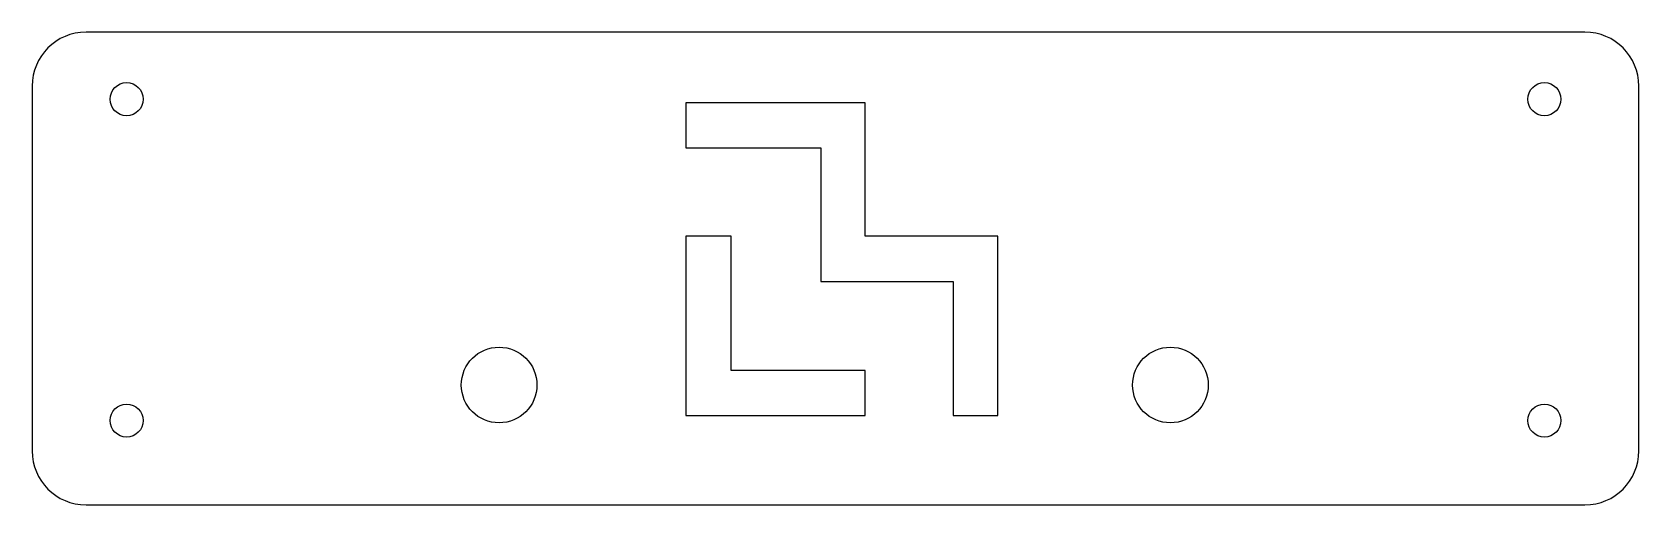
# Model space of a CAD drawing. Header units: millimetres. Extents: x -108 to 108, y -32 to 32.
import ezdxf

# ---------------------------------------------------------------- set-up
doc = ezdxf.new("R2010")
doc.units = ezdxf.units.MM

msp = doc.modelspace()

# ---------------------------------------------------------------- linework, layer by layer
at = {"color": 7, "linetype": 'Continuous', "lineweight": 25}
for p, q in [((100.71, 31.75), (-100.71, 31.75)), ((-107.95, 24.51), (-107.95, -24.51)), ((107.95, -24.51), (107.95, 24.51)), ((3.98, 22.24), (-20.09, 22.24)), ((-20.09, 22.24), (-20.09, 16.22)), ((3.98, 4.35), (3.98, 22.24)), ((-20.09, 16.22), (-1.99, 16.22)), ((-1.99, 16.22), (-1.99, -1.75)), ((-14.03, 4.35), (-20.09, 4.35)), ((-20.09, 4.35), (-20.09, -19.76)), ((-14.03, -13.7), (-14.03, 4.35)), ((21.82, 4.35), (3.98, 4.35)), ((21.82, -19.76), (21.82, 4.35)), ((-1.99, -1.75), (15.81, -1.75)), ((15.81, -1.75), (15.81, -19.76)), ((3.98, -13.7), (-14.03, -13.7)), ((3.98, -19.76), (3.98, -13.7)), ((-20.09, -19.76), (3.98, -19.76)), ((15.81, -19.76), (21.82, -19.76)), ((-100.71, -31.75), (100.71, -31.75))]:
    msp.add_line(p, q, dxfattribs=at)
for centre, radius in [((-95.25, 22.75), 2.22), ((95.25, 22.75), 2.22), ((-45.2, -15.65), 5.08), ((45, -15.65), 5.08), ((-95.25, -20.43), 2.22), ((95.25, -20.43), 2.22)]:
    msp.add_circle(centre, radius, dxfattribs=at)
for centre, start, end in [((-100.71, 24.51), 90, 180), ((100.71, 24.51), 0, 90), ((-100.71, -24.51), 180, 270), ((100.71, -24.51), 270, 0)]:
    msp.add_arc(centre, 7.24, start, end, dxfattribs=at)

doc.saveas('drawing.dxf')
